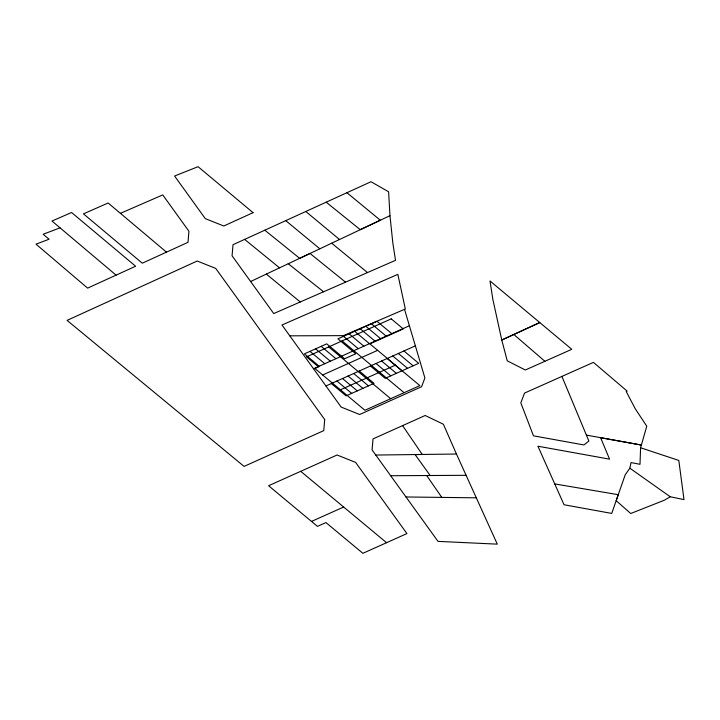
<?xml version="1.0" encoding="UTF-8"?>
<svg xmlns="http://www.w3.org/2000/svg" width="720" height="720" viewBox="0 0 720 720"><rect width="100%" height="100%" fill="white"/><g stroke="black" fill="none" stroke-linecap="round" stroke-linejoin="round"><path stroke-width="1.08" d="M640.593 447.768L639.999 464.319L631.053 462.564L629.847 468.198L625.203 474.795L616.176 500.679L630.738 513.513L664.497 500.157L670.248 496.764L684 499.608L678.807 460.44L640.593 447.768L646.767 426.195L635.22 408.717L626.202 391.482L627.165 391.122L593.424 362.367L524.556 393.075L520.812 402.876L533.475 435.834L583.92 444.951L588.879 441.054L561.906 376.416M250.623 281.511L310.032 253.458L345.546 282.168M389.961 215.667L392.868 243.279L395.514 260.316L273.735 313.56L232.074 255.798L233.01 244.701L370.998 181.728L388.611 191.781L389.961 215.667L299.691 258.336L264.798 230.193M513.819 334.476L501.768 340.02L507.249 360.828L525.33 369.999L571.779 349.308L489.996 280.962L492.894 299.574L501.768 340.02L539.766 322.56L513.819 334.476L544.896 361.296M116.082 275.139L135.621 266.229L71.568 212.499L51.984 221.031L116.082 275.139L87.615 288.117L36 244.152L49.05 239.229L43.182 234.252L60.057 227.835M313.524 368.757L409.401 325.746M322.677 374.976L377.631 350.325M325.935 385.956L415.359 345.843M340.407 389.799L395.361 365.148M300.717 471.321L337.086 454.995L355.608 462.393L406.926 533.574L362.889 553.311L325.935 522.567L317.439 526.374L268.596 485.721L300.717 471.321L386.559 542.7M311.499 521.433L343.656 507.024M120.411 213.336L162.747 194.913L188.919 231.219L188.019 242.316L142.281 263.187L83.466 213.849L108.135 202.995L166.491 252.144M456.462 454.023L443.376 424.233L425.178 415.485L373.023 438.894L372.096 449.955L438.003 541.377L497.295 544.149L456.462 454.023L415.08 454.554L430.191 475.515M375.777 455.049L422.289 454.464L402.579 425.619M390.654 475.731L466.092 475.308M289.782 335.835L343.521 335.628L405.324 308.979L397.845 274.356L281.979 324.999L341.181 407.097L359.676 414.504L421.587 386.73L424.89 377.937L404.523 309.321M405.999 496.971L476.298 497.817M554.598 483.894L618.264 494.694L611.739 513.423L564.048 504.756L537.921 446.211L609.552 459.153L600.606 437.679L641.376 445.05L586.386 435.105M629.847 468.198L670.248 496.764M288.243 263.727L323.586 291.771M326.178 202.185L360.27 229.689L380.313 220.221L346.941 192.717M244.638 239.391L279.54 267.84M331.686 243.207L367.488 272.574M266.337 274.077L300.276 301.977M285.741 220.635L319.851 248.805M305.793 211.482L339.516 239.508M391.788 333.648L377.01 321.3L337.923 338.832L355.77 353.754L344.601 358.758L326.745 343.845L304.407 353.862L319.185 366.21M371.43 323.802L386.208 336.15M403.938 350.973L418.716 363.321L385.209 378.351L370.431 366.003M365.841 326.313L380.619 338.661M398.358 353.475L413.136 365.823M360.261 328.815L375.039 341.163M392.769 355.977L407.547 368.325M354.672 331.317L369.45 343.665M387.18 358.488L401.958 370.836M349.092 333.828L363.87 346.176M381.6 360.99L396.378 373.338M343.503 336.33L358.281 348.678M376.011 363.492L390.789 375.84M342.108 340.902L404.082 392.688M359.262 371.007L374.04 383.355L346.113 395.883L331.335 383.535M328.707 346.914L390.681 398.7M321.165 346.347L335.943 358.695M353.673 373.518L368.451 385.866M315.576 348.858L330.354 361.206M348.093 376.02L362.871 388.368M309.996 351.36L324.774 363.708M342.504 378.522L357.282 390.87M336.924 381.033L351.702 393.381M426.681 475.533L441.801 497.394M324.693 419.535L323.766 430.632L244.071 466.389L67.077 320.391L197.217 261.018L215.712 268.398L324.693 419.535M253.053 212.661L223.785 225.999L205.281 218.619L174.591 176.022L198.063 166.689L253.053 212.661M391.248 318.861L306.54 356.859L318.555 366.903L314.946 368.523L364.905 410.265L419.859 385.614L369.9 343.872L403.263 328.905L391.248 318.861"/></g></svg>
